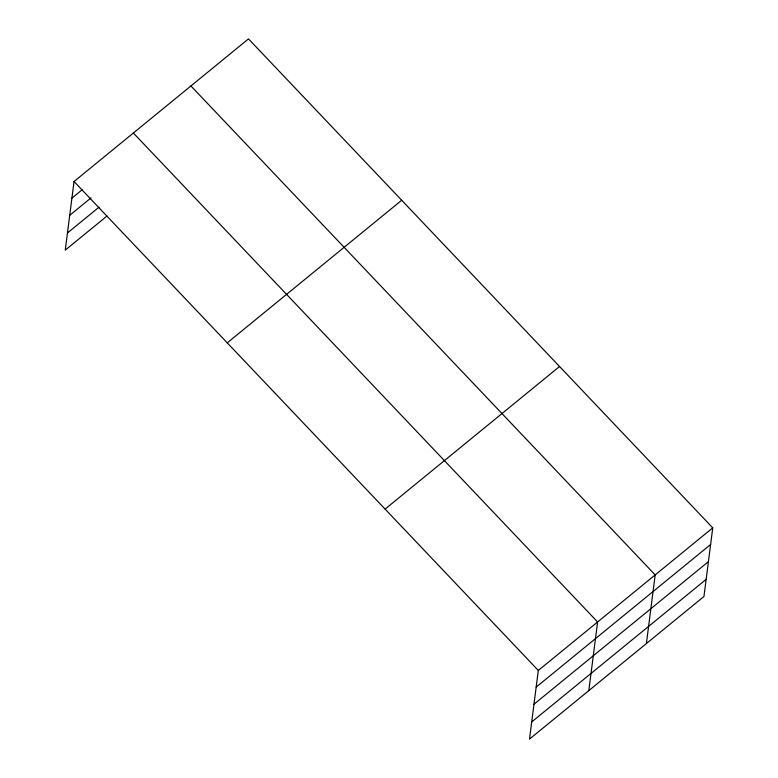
<?xml version="1.0" encoding="UTF-8"?>
<svg xmlns="http://www.w3.org/2000/svg" width="778" height="778" viewBox="0 0 778 778"><rect width="100%" height="100%" fill="white"/><g stroke="black" fill="none" stroke-linecap="round" stroke-linejoin="round"><path stroke-width="1.17" d="M712.745 527.863L538.308 670.451L529.507 739.1L703.954 596.502L712.745 527.863L248.493 38.9L74.046 181.498L65.255 250.137L106.956 216.051M588.82 690.621L597.611 621.972L133.359 133.009M646.392 643.562L655.183 574.913L190.921 85.959M71.916 198.137L82.108 189.803M69.719 215.302L91.026 197.875M67.453 232.982L98.962 207.22M227.254 342.855L401.691 200.257M385.1 509.094L559.538 366.506M536.178 687.1L710.615 544.503M533.971 704.255L708.418 561.658M531.714 721.935L706.152 579.347M74.046 181.498L538.308 670.451"/></g></svg>
